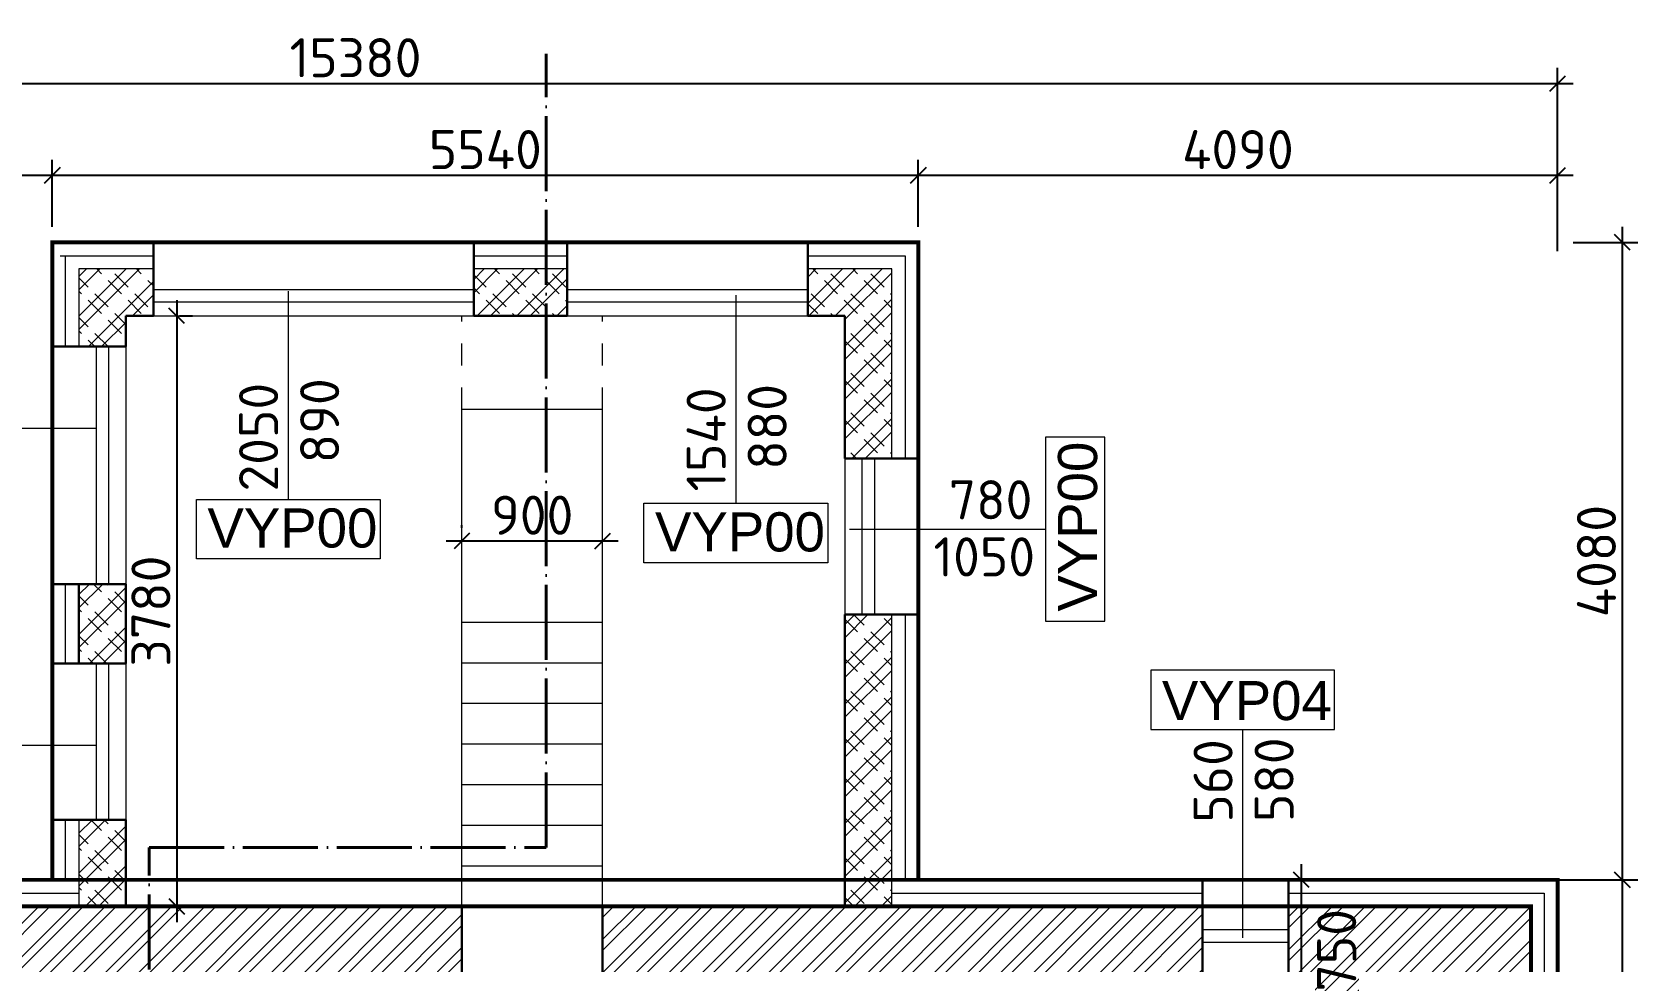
# Model space of a CAD drawing. Header units: millimetres. Extents: x 30012 to 281006, y -63657 to 130824.
# Drawn here: x 54176 to 64449, y -6169 to -218 of the extents above; entities that cross this region are included whole.
import ezdxf

# ---------------------------------------------------------------- set-up
doc = ezdxf.new("R2010")
doc.units = ezdxf.units.MM
doc.linetypes.add('ACAD_ISO04W100', pattern=[30, 24, -3, 0, -3])
doc.linetypes.add('Čárkovaná', pattern=[282.222223, 141.111112, -141.111112])
doc.layers.add('hranice', color=7, linetype='Continuous', true_color=0xf2370d)
for name, color, linetype, lineweight in [('koty', 3, 'Continuous', 9), ('popisy', 2, 'Continuous', 15), ('supertlusta', 5, 'Continuous', 40), ('tenka', 6, 'Continuous', 15), ('tlusta', 1, 'Continuous', 30)]:
    doc.layers.add(name, color=color, linetype=linetype, lineweight=lineweight)
doc.layers.add('srafy', color=7, linetype='Continuous', lineweight=9, true_color=0x8c8c8c)
doc.styles.add('ISOCPEUR', font='isocpeur.ttf')
doc.styles.get("Standard").update_dxf_attribs({"font": 'arial.ttf'})
doc.linetypes.add('BATTING', pattern='A,0.00254,-2.54,[134,ltypeshp.shx,S=2.54,R=0,X=-2.54,Y=0],-5.08,[134,ltypeshp.shx,S=2.54,R=180,X=2.54,Y=0],-2.54', length=10.16254)
doc.dimstyles.new('Mirek 100', dxfattribs={"dimtxt": 250, "dimasz": 100, "dimexe": 100, "dimexo": 100, "dimgap": 40, "dimtad": 1, "dimdec": 0, "dimdsep": 32, "dimtxsty": 'ISOCPEUR', "dimblk": 'OBLIQUE', "dimcen": 100, "dimdle": 100, "dimadec": 0, "dimazin": 0, "dimtfac": 1, "dimtdec": 0, "dimtmove": 2, "dimatfit": 3, "dimldrblk": 'OBLIQUE', "dimfxl": 1, "dimarcsym": 0})
pattern_1 = [(45, (0, 0), (-106.066, 106.066), []), (45, (70.71, 0), (-106.066, 106.066), [])]

# ---------------------------------------------------------------- blocks, each defined once
blk = doc.blocks.new('_Oblique')
at = {"color": 0, "linetype": 'ByBlock', "lineweight": -2}
blk.add_line((-0.5, -0.5), (0.5, 0.5), dxfattribs=at)
blk = doc.blocks.new('*D351')
at = {"layer": 'Defpoints', "color": 0, "transparency": 16777216}
for p in [(56925, -3491), (57825, -3475), (57825, -3475)]:
    blk.add_point(p, dxfattribs=at)
at = {"layer": 'koty', "color": 0, "lineweight": -2, "transparency": 16777216}
for p, q in [((56925, -3391), (56925, -3375)), ((56825, -3475), (57925, -3475))]:
    blk.add_line(p, q, dxfattribs=at)
at = {"layer": 'koty', "color": 0, "lineweight": -2, "transparency": 16777216, "xscale": 100, "yscale": 100, "zscale": 100, "rotation": 180}
blk.add_blockref('_Oblique', (56925, -3475), dxfattribs=at)
at = {"layer": 'koty', "color": 0, "lineweight": -2, "transparency": 16777216, "xscale": 100, "yscale": 100, "zscale": 100}
blk.add_blockref('_Oblique', (57825, -3475), dxfattribs=at)
at = {"layer": 'koty', "color": 0, "transparency": 16777216, "insert": (57375, -3310), "char_height": 250, "attachment_point": 5, "style": 'ISOCPEUR'}
blk.add_mtext('900', dxfattribs=at)
blk = doc.blocks.new('*D353')
at = {"layer": 'Defpoints', "color": 0, "transparency": 16777216}
for p in [(55019, -2034), (54819, -5814), (55101, -5814)]:
    blk.add_point(p, dxfattribs=at)
at = {"layer": 'koty', "color": 0, "lineweight": -2, "transparency": 16777216}
for p, q in [((55101, -1934), (55101, -5914)), ((55119, -2034), (55201, -2034)), ((54919, -5814), (55201, -5814))]:
    blk.add_line(p, q, dxfattribs=at)
at = {"layer": 'koty', "color": 0, "lineweight": -2, "transparency": 16777216, "xscale": 100, "yscale": 100, "zscale": 100}
for p, rotation in [((55101, -2034), 90), ((55101, -5814), 270)]:
    blk.add_blockref('_Oblique', p, dxfattribs=dict(at, rotation=rotation))
at = {"layer": 'koty', "color": 0, "transparency": 16777216, "insert": (54936, -3924), "char_height": 250, "attachment_point": 5, "rotation": 90, "style": 'ISOCPEUR'}
blk.add_mtext('3780', dxfattribs=at)
blk = doc.blocks.new('*D397')
at = {"layer": 'Defpoints', "color": 0, "transparency": 16777216}
for p in [(63935, -5644), (63935, -13834), (64349, -13834)]:
    blk.add_point(p, dxfattribs=at)
at = {"layer": 'koty', "color": 0, "lineweight": -2, "transparency": 16777216}
for p, q in [((64349, -5544), (64349, -13934)), ((64035, -5644), (64449, -5644)), ((64035, -13834), (64449, -13834))]:
    blk.add_line(p, q, dxfattribs=at)
at = {"layer": 'koty', "color": 0, "lineweight": -2, "transparency": 16777216, "xscale": 100, "yscale": 100, "zscale": 100}
for p, rotation in [((64349, -5644), 90), ((64349, -13834), 270)]:
    blk.add_blockref('_Oblique', p, dxfattribs=dict(at, rotation=rotation))
at = {"layer": 'koty', "color": 0, "transparency": 16777216, "insert": (64184, -9739), "char_height": 250, "attachment_point": 5, "rotation": 90, "style": 'ISOCPEUR'}
blk.add_mtext('8190', dxfattribs=at)
blk = doc.blocks.new('*D487')
at = {"layer": 'Defpoints', "color": 0, "transparency": 16777216}
for p in [(62296, -5644), (62296, -5644), (62296, -6394)]:
    blk.add_point(p, dxfattribs=at)
at = {"layer": 'koty', "color": 0, "lineweight": -2, "transparency": 16777216}
for p, q in [((62296, -6494), (62296, -5544)), ((62396, -5644), (62396, -5644)), ((62396, -6394), (62396, -6394))]:
    blk.add_line(p, q, dxfattribs=at)
at = {"layer": 'koty', "color": 0, "lineweight": -2, "transparency": 16777216, "xscale": 100, "yscale": 100, "zscale": 100}
for p, rotation in [((62296, -5644), 90), ((62296, -6394), 270)]:
    blk.add_blockref('_Oblique', p, dxfattribs=dict(at, rotation=rotation))
at = {"layer": 'koty', "color": 0, "transparency": 16777216, "insert": (62522, -6095), "char_height": 250, "attachment_point": 5, "rotation": 90, "style": 'ISOCPEUR'}
blk.add_mtext('750', dxfattribs=at)
blk = doc.blocks.new('*D491')
at = {"layer": 'Defpoints', "color": 0, "transparency": 16777216}
for p in [(59845, -1135), (59845, -1564), (63935, -1564)]:
    blk.add_point(p, dxfattribs=at)
at = {"layer": 'koty', "color": 0, "lineweight": -2, "transparency": 16777216}
for p, q in [((59845, -1464), (59845, -1035)), ((63935, -1464), (63935, -1035)), ((64035, -1135), (59745, -1135))]:
    blk.add_line(p, q, dxfattribs=at)
at = {"layer": 'koty', "color": 0, "lineweight": -2, "transparency": 16777216, "xscale": 100, "yscale": 100, "zscale": 100, "rotation": 180}
blk.add_blockref('_Oblique', (59845, -1135), dxfattribs=at)
at = {"layer": 'koty', "color": 0, "lineweight": -2, "transparency": 16777216, "xscale": 100, "yscale": 100, "zscale": 100}
blk.add_blockref('_Oblique', (63935, -1135), dxfattribs=at)
at = {"layer": 'koty', "color": 0, "transparency": 16777216, "insert": (61890, -970), "char_height": 250, "attachment_point": 5, "style": 'ISOCPEUR'}
blk.add_mtext('4090', dxfattribs=at)
blk = doc.blocks.new('*D492')
at = {"layer": 'Defpoints', "color": 0, "transparency": 16777216}
for p in [(54305, -1135), (54305, -1564), (59845, -1564)]:
    blk.add_point(p, dxfattribs=at)
at = {"layer": 'koty', "color": 0, "lineweight": -2, "transparency": 16777216}
for p, q in [((54305, -1464), (54305, -1035)), ((59845, -1464), (59845, -1035)), ((59945, -1135), (54205, -1135))]:
    blk.add_line(p, q, dxfattribs=at)
at = {"layer": 'koty', "color": 0, "lineweight": -2, "transparency": 16777216, "xscale": 100, "yscale": 100, "zscale": 100, "rotation": 180}
blk.add_blockref('_Oblique', (54305, -1135), dxfattribs=at)
at = {"layer": 'koty', "color": 0, "lineweight": -2, "transparency": 16777216, "xscale": 100, "yscale": 100, "zscale": 100}
blk.add_blockref('_Oblique', (59845, -1135), dxfattribs=at)
at = {"layer": 'koty', "color": 0, "transparency": 16777216, "insert": (57075, -970), "char_height": 250, "attachment_point": 5, "style": 'ISOCPEUR'}
blk.add_mtext('5540', dxfattribs=at)
blk = doc.blocks.new('*D493')
at = {"layer": 'Defpoints', "color": 0, "transparency": 16777216}
for p in [(48555, -1135), (54305, -1564), (48555, -5644)]:
    blk.add_point(p, dxfattribs=at)
at = {"layer": 'koty', "color": 0, "lineweight": -2, "transparency": 16777216}
for p, q in [((48555, -5544), (48555, -1035)), ((54305, -1464), (54305, -1035)), ((54405, -1135), (48455, -1135))]:
    blk.add_line(p, q, dxfattribs=at)
at = {"layer": 'koty', "color": 0, "lineweight": -2, "transparency": 16777216, "xscale": 100, "yscale": 100, "zscale": 100, "rotation": 180}
blk.add_blockref('_Oblique', (48555, -1135), dxfattribs=at)
at = {"layer": 'koty', "color": 0, "lineweight": -2, "transparency": 16777216, "xscale": 100, "yscale": 100, "zscale": 100}
blk.add_blockref('_Oblique', (54305, -1135), dxfattribs=at)
at = {"layer": 'koty', "color": 0, "transparency": 16777216, "insert": (51430, -970), "char_height": 250, "attachment_point": 5, "style": 'ISOCPEUR'}
blk.add_mtext('5750', dxfattribs=at)
blk = doc.blocks.new('*D494')
at = {"layer": 'Defpoints', "color": 0, "transparency": 16777216}
for p in [(63935, -547), (48555, -1721), (63935, -1721)]:
    blk.add_point(p, dxfattribs=at)
at = {"layer": 'koty', "color": 0, "lineweight": -2, "transparency": 16777216}
for p, q in [((48555, -1621), (48555, -447)), ((63935, -1621), (63935, -447)), ((48455, -547), (64035, -547))]:
    blk.add_line(p, q, dxfattribs=at)
at = {"layer": 'koty', "color": 0, "lineweight": -2, "transparency": 16777216, "xscale": 100, "yscale": 100, "zscale": 100, "rotation": 180}
blk.add_blockref('_Oblique', (48555, -547), dxfattribs=at)
at = {"layer": 'koty', "color": 0, "lineweight": -2, "transparency": 16777216, "xscale": 100, "yscale": 100, "zscale": 100}
blk.add_blockref('_Oblique', (63935, -547), dxfattribs=at)
at = {"layer": 'koty', "color": 0, "transparency": 16777216, "insert": (56245, -382), "char_height": 250, "attachment_point": 5, "style": 'ISOCPEUR'}
blk.add_mtext('15380', dxfattribs=at)
blk = doc.blocks.new('*D495')
at = {"layer": 'Defpoints', "color": 0, "transparency": 16777216}
for p in [(63935, -1564), (59845, -5644), (64349, -5644)]:
    blk.add_point(p, dxfattribs=at)
at = {"layer": 'koty', "color": 0, "lineweight": -2, "transparency": 16777216}
for p, q in [((64349, -1464), (64349, -5744)), ((64035, -1564), (64449, -1564)), ((59945, -5644), (64449, -5644))]:
    blk.add_line(p, q, dxfattribs=at)
at = {"layer": 'koty', "color": 0, "lineweight": -2, "transparency": 16777216, "xscale": 100, "yscale": 100, "zscale": 100}
for p, rotation in [((64349, -1564), 90), ((64349, -5644), 270)]:
    blk.add_blockref('_Oblique', p, dxfattribs=dict(at, rotation=rotation))
at = {"layer": 'koty', "color": 0, "transparency": 16777216, "insert": (64184, -3604), "char_height": 250, "attachment_point": 5, "rotation": 90, "style": 'ISOCPEUR'}
blk.add_mtext('4080', dxfattribs=at)

msp = doc.modelspace()

# ---------------------------------------------------------------- hatches: boundary and pattern name
at = {"layer": 'srafy', "transparency": 33554687}
h = msp.add_hatch(dxfattribs=at)
h.set_pattern_fill('ZDIVO-PLYNOSILIK', color=256, scale=60)
h.set_pattern_definition([(45, (0, 0), (-127.2792, 127.2792), []), (45, (84.85, 0), (-127.2792, 127.2792), []), (135, (144.07, 16.8), (-127.2792, -127.2792), [120, -60]), (135, (186.5, 59.22), (-127.2792, -127.2792), [120, -60])])
h.paths.add_polyline_path([(54475.3, -5814.3), (54775.3, -5814.3), (54775.3, -5260.1), (54475.3, -5260.1)])
h.paths.add_polyline_path([(54775.3, -3751), (54475.3, -3751), (54475.3, -4260.1), (54775.3, -4260.1)])
h.paths.add_polyline_path([(54951.4, -1734.3), (54475.3, -1734.3), (54475.3, -2231), (54775.3, -2231), (54775.3, -2034.3), (54951.4, -2034.3)])
h.paths.add_polyline_path([(57001.4, -1734.3), (57001.4, -2034.3), (57598.6, -2034.3), (57598.6, -1734.3)])
h.paths.add_polyline_path([(59375.3, -2946.5), (59675.3, -2946.5), (59675.3, -1734.3), (59138.6, -1734.3), (59138.6, -2034.3), (59375.3, -2034.3)])
h.paths.add_polyline_path([(59675.3, -3946.5), (59375.3, -3946.5), (59375.3, -5814.3), (59675.3, -5814.3)])
h = msp.add_hatch(dxfattribs=at)
h.set_pattern_fill('ZDIVO-OBECNE', color=256, scale=50)
h.set_pattern_definition(pattern_1)
h.paths.add_polyline_path([(49345.3, -6394.3), (50725.3, -6394.3), (50725.3, -5814.3), (48725.3, -5814.3), (48725.3, -13664.3), (51546.2, -13664.3), (51546.2, -13044.3), (49345.3, -13044.3), (49345.3, -10714.3), (52844.5, -10714.3), (52844.5, -10614.3), (52844.5, -10514.3), (49345.3, -10514.3)])
h.paths.add_polyline_path([(53045.3, -6394.3), (55315.3, -6394.3), (55315.3, -7424.1), (55415.3, -7424.1), (56385.3, -7424.1), (56385.3, -6394.3), (56925.3, -6394.3), (56925.3, -6294.3), (56925.3, -5814.3), (54775.3, -5814.3), (54475.3, -5814.3), (53045.3, -5814.3)])
h.paths.add_polyline_path([(50498.2, -13679.3), (50498.2, -13029.3), (49898.2, -13029.3), (49898.2, -13679.3)], flags=9)
h.paths.add_polyline_path([(50498.2, -6429.3), (50498.2, -5779.3), (49898.2, -5779.3), (49898.2, -6429.3)], flags=9)
h.paths.add_polyline_path([(48710.3, -7938.6), (49360.3, -7938.6), (49360.3, -7338.6), (48710.3, -7338.6)], flags=9)
h.paths.add_polyline_path([(59851.3, -9944.2), (60826.3, -9944.2), (60826.3, -9344.2), (59851.3, -9344.2)], flags=9)
h = msp.add_hatch(dxfattribs=at)
h.set_pattern_fill('ZDIVO-OBECNE', color=256, scale=50)
h.set_pattern_definition(pattern_1)
h.paths.add_polyline_path([(59375.3, -5814.3), (57825.3, -5814.3), (57825.3, -6294.3), (57825.3, -6394.3), (59177.8, -6394.3), (60045.3, -6394.3), (60045.3, -10064.3), (59025.3, -10064.3), (59025.3, -9975), (58615.3, -9975), (58515.3, -9975), (58515.3, -10454.3), (57568.2, -10454.3), (57568.2, -10554.3), (57568.2, -10634.3), (58515.3, -10634.3), (58515.3, -11244.3), (58615.3, -11244.3), (58975.3, -11244.3), (59165.3, -11244.3), (59165.3, -10244.3), (61598.6, -10244.3), (61598.6, -10064.3), (60555.3, -10064.3), (60555.3, -6394.3), (61664.4, -6394.3), (61664.4, -5814.3), (59675.3, -5814.3)])
h.paths.add_polyline_path([(59851.3, -9944.2), (60826.3, -9944.2), (60826.3, -9344.2), (59851.3, -9344.2)], flags=25)
h = msp.add_hatch(dxfattribs=at)
h.set_pattern_fill('ZDIVO-OBECNE', color=256, scale=50)
h.set_pattern_definition(pattern_1)
h.paths.add_polyline_path([(63765.3, -5814.3), (62214.4, -5814.3), (62214.4, -6394.3), (63185.3, -6394.3), (63185.3, -8834.3), (63765.3, -8834.3)])
h.paths.add_polyline_path([(63130.8, -7938.6), (63780.8, -7938.6), (63780.8, -7338.6), (63130.8, -7338.6)], flags=9)
h.paths.add_polyline_path([(62809.8, -6419.6), (62809.8, -5769.6), (62209.8, -5769.6), (62209.8, -6419.6)], flags=9)

# ---------------------------------------------------------------- linework, layer by layer
at = {"layer": 'hranice', "color": 132, "linetype": 'ACAD_ISO04W100', "ltscale": 20, "true_color": 0x21dede, "transparency": 33554687, "const_width": 25}
msp.add_lwpolyline([(54305.3, -5644.3), (54305.3, -1564.3), (59845.3, -1564.3), (59845.3, -5644.3)], dxfattribs=at)
at = {"layer": 'hranice', "color": 80, "linetype": 'ACAD_ISO04W100', "ltscale": 20, "true_color": 0x47ff0a, "transparency": 33554687, "const_width": 25}
for points in [[(48555.3, -5644.3), (63935.3, -5644.3), (63935.3, -13834.3), (59255.3, -13834.3), (59255.3, -14204.3), (55115.3, -14204.3), (55115.3, -13834.3), (48555.3, -13834.3)], [(48725.3, -5814.3), (63765.3, -5814.3), (63765.3, -13664.3), (59085.3, -13664.3), (59085.3, -14034.3), (55285.3, -14034.3), (55285.3, -13664.3), (48725.3, -13664.3)]]:
    msp.add_lwpolyline(points, close=True, dxfattribs=at)
at = {"layer": 'popisy', "transparency": 33554687}
for points in [[(55814.5, -1876.2), (55814.5, -3209.2)], [(58677.9, -1901.2), (58677.9, -3234.2)], [(53353, -2753), (54586.8, -2753)], [(61039.1, -2811.6), (60658.4, -2811.6), (60658.4, -3987.6), (61039.1, -3987.6), (61039.1, -2811.6)], [(55226.5, -3589.9), (55226.5, -3209.2), (56402.4, -3209.2), (56402.4, -3589.9), (55226.5, -3589.9)], [(58089.9, -3614.9), (58089.9, -3234.2), (59265.8, -3234.2), (59265.8, -3614.9), (58089.9, -3614.9)], [(59406, -3399.6), (60658.4, -3399.6)], [(61332.9, -4301.8), (61332.9, -4682.6), (62508.9, -4682.6), (62508.9, -4301.8), (61332.9, -4301.8)], [(61920.9, -6015.6), (61920.9, -4682.6)], [(53353, -4782.1), (54586.8, -4782.1)]]:
    msp.add_lwpolyline(points, dxfattribs=at)
at = {"layer": 'srafy', "color": 20, "linetype": 'BATTING', "ltscale": 8, "true_color": 0xe74c18, "transparency": 33554687}
for points in [[(54354.3, -1649.3), (54951.4, -1649.3)], [(54390.3, -2231), (54390.3, -1649.3)], [(57001.4, -1649.3), (57598.6, -1649.3)], [(59138.6, -1649.3), (59760.3, -1649.3), (59760.3, -2946.5)], [(54390.3, -4260.1), (54390.3, -3751)], [(59760.3, -3946.5), (59760.3, -5644.3)], [(54390.3, -5644.3), (54390.3, -5260.1)], [(53045.3, -5729.3), (54475.3, -5729.3)], [(59675.3, -5729.3), (61664.4, -5729.3)], [(62214.4, -5729.3), (63850.3, -5729.3), (63850.3, -8834.3)]]:
    msp.add_lwpolyline(points, dxfattribs=at)
at = {"layer": 'supertlusta', "linetype": 'ACAD_ISO04W100', "ltscale": 20, "transparency": 33554687}
msp.add_lwpolyline([(54924.5, -16418.7), (54924.5, -5436.2), (57464.8, -5436.2), (57464.8, -357.5)], dxfattribs=at)
at = {"layer": 'tenka', "transparency": 33554687}
for p, q in [((56925.3, -5814.3), (56925.3, -2634.3)), ((57825.3, -2634.3), (56925.3, -2634.3)), ((57825.3, -5814.3), (57825.3, -2634.3))]:
    msp.add_line(p, q, dxfattribs=at)
for points in [[(54951.4, -1564.3), (57001.4, -1564.3)], [(57598.6, -1564.3), (59138.6, -1564.3)], [(54951.4, -1734.3), (54475.3, -1734.3), (54475.3, -2231)], [(57598.6, -1734.3), (57001.4, -1734.3)], [(59675.3, -2946.5), (59675.3, -1734.3), (59138.6, -1734.3)], [(54951.4, -1864.8), (57001.4, -1864.8)], [(54951.4, -1944.8), (57001.4, -1944.8)], [(57598.6, -1864.8), (59138.6, -1864.8)], [(57598.6, -1944.8), (59138.6, -1944.8)], [(54951.4, -2034.3), (57001.4, -2034.3)], [(57598.6, -2034.3), (59138.6, -2034.3)], [(54305.3, -2231), (54305.3, -3751)], [(54584.6, -2231), (54584.6, -3751)], [(54664.6, -2231), (54664.6, -3751)], [(54775.3, -2231), (54775.3, -3751)], [(59375.3, -2946.5), (59375.3, -3946.5)], [(59484.6, -2946.5), (59484.6, -3946.5)], [(59564.6, -2946.5), (59564.6, -3946.5)], [(59845.3, -2946.5), (59845.3, -3946.5)], [(56925.3, -3994.3), (57825.3, -3994.3)], [(59675.3, -5814.3), (59675.3, -3946.5)], [(54305.3, -4260.1), (54305.3, -5260.1)], [(54584.6, -4260.1), (54584.6, -5260.1)], [(54664.6, -4260.1), (54664.6, -5260.1)], [(54775.3, -4260.1), (54775.3, -5260.1)], [(56925.3, -4254.3), (57825.3, -4254.3)], [(56925.3, -4514.3), (57825.3, -4514.3)], [(56925.3, -4774.3), (57825.3, -4774.3)], [(56925.3, -5034.3), (57825.3, -5034.3)], [(54475.3, -5260.1), (54475.3, -5814.3), (53045.3, -5814.3)], [(56925.3, -5294.3), (57825.3, -5294.3)], [(56925.3, -5554.3), (57825.3, -5554.3)], [(62214.4, -5644.3), (61664.4, -5644.3)], [(54775.3, -5814.3), (54475.3, -5814.3)], [(56925.3, -5814.3), (57825.3, -5814.3)], [(59675.3, -5814.3), (59375.3, -5814.3)], [(61664.4, -5814.3), (59675.3, -5814.3)], [(63765.3, -8834.3), (63765.3, -5814.3), (62214.4, -5814.3)], [(62214.4, -5964.3), (61664.4, -5964.3)], [(62214.4, -6044.3), (61664.4, -6044.3)]]:
    msp.add_lwpolyline(points, dxfattribs=at)
at = {"layer": 'tenka', "linetype": 'Čárkovaná', "transparency": 33554687}
for points in [[(56925.3, -2634.3), (56925.3, -2034.3)], [(57825.3, -2634.3), (57825.3, -2034.3)]]:
    msp.add_lwpolyline(points, dxfattribs=at)
at = {"layer": 'tlusta', "transparency": 33554687}
for p, q in [((54775.3, -2034.3), (54775.3, -2231)), ((54951.4, -2034.3), (54775.3, -2034.3)), ((57598.6, -2034.3), (57001.4, -2034.3)), ((59375.3, -2034.3), (59138.6, -2034.3)), ((59375.3, -2946.5), (59375.3, -2034.3)), ((54775.3, -3751), (54775.3, -4260.1)), ((59375.3, -5814.3), (59375.3, -3946.5)), ((54775.3, -5260.1), (54775.3, -5814.3))]:
    msp.add_line(p, q, dxfattribs=at)
for points in [[(54305.3, -2231), (54305.3, -1564.3), (54951.4, -1564.3)], [(54951.4, -1564.3), (54951.4, -2034.3)], [(57001.4, -1564.3), (57001.4, -2034.3)], [(57001.4, -1564.3), (57598.6, -1564.3)], [(57598.6, -2034.3), (57598.6, -1564.3)], [(59138.6, -2034.3), (59138.6, -1564.3)], [(59138.6, -1564.3), (59845.3, -1564.3), (59845.3, -2946.5)], [(54775.3, -2231), (54305.3, -2231)], [(59845.3, -2946.5), (59375.3, -2946.5)], [(54775.3, -3751), (54305.3, -3751)], [(54305.3, -4260.1), (54305.3, -3751)], [(54475.3, -3751), (54475.3, -4260.1)], [(59845.3, -3946.5), (59375.3, -3946.5)], [(59845.3, -3946.5), (59845.3, -5644.3)], [(54775.3, -4260.1), (54305.3, -4260.1)], [(54775.3, -5260.1), (54305.3, -5260.1)], [(54305.3, -5644.3), (54305.3, -5260.1)], [(53045.3, -5644.3), (54305.3, -5644.3)], [(59845.3, -5644.3), (61664.4, -5644.3)], [(61664.4, -5644.3), (61664.4, -6394.3)], [(62214.4, -5644.3), (62214.4, -6394.3)], [(62214.4, -5644.3), (63935.3, -5644.3), (63935.3, -8834.3)], [(56925.3, -5814.3), (54775.3, -5814.3)], [(56925.3, -5814.3), (56925.3, -6294.3)], [(59375.3, -5814.3), (57825.3, -5814.3)], [(57825.3, -6294.3), (57825.3, -5814.3)]]:
    msp.add_lwpolyline(points, dxfattribs=at)

# ---------------------------------------------------------------- texts
at = {"layer": 'popisy', "transparency": 33554687, "style": 'ISOCPEUR'}
for s, p in [('890', (56140.3, -2978)), ('2050', (55749.7, -3158.4)), ('1540', (58613.1, -3158.4)), ('880', (59003.7, -3019.3)), ('560', (61856.1, -5278.3)), ('580', (62246.8, -5274.5))]:
    msp.add_text(s, height=250, rotation=90, dxfattribs=at).set_placement(p)
at = {"layer": 'popisy', "transparency": 33554687}
msp.add_text('VYP00', height=250, rotation=90, dxfattribs=at).set_placement((60989.1, -3926.8))
at = {"layer": 'popisy', "transparency": 33554687, "style": 'ISOCPEUR'}
for s, p in [('780', (60040, -3336.5)), ('1050', (59942.6, -3702))]:
    msp.add_text(s, height=250, dxfattribs=at).set_placement(p)
at = {"layer": 'popisy', "transparency": 33554687}
for s, p in [('VYP00', (55297.4, -3516.9)), ('VYP00', (58160.8, -3541.9)), ('VYP04', (61403.8, -4621.6))]:
    msp.add_text(s, height=250, dxfattribs=at).set_placement(p)

# ---------------------------------------------------------------- dimensions: what is measured, and where the dimension line sits
at = {"layer": 'koty', "transparency": 33554687}
for base, p1, p2, picture, middle in [((63935.3, -547.1), (48555.3, -1721.3), (63935.3, -1721.3), '*D494', (56245.3, -382.1)), ((48555.3, -1135.2), (54305.3, -1564.3), (48555.3, -5644.3), '*D493', (51430.3, -970.2)), ((54305.3, -1135.2), (59845.3, -1564.3), (54305.3, -1564.3), '*D492', (57075.3, -970.2)), ((59845.3, -1135.2), (63935.3, -1564.3), (59845.3, -1564.3), '*D491', (61890.3, -970.2)), ((57825.3, -3475.3), (56925.3, -3491.2), (57825.3, -3475.3), '*D351', (57375.3, -3310.3))]:
    dim = msp.add_linear_dim(base=base, p1=p1, p2=p2, dimstyle='Mirek 100', dxfattribs=at)
    dim.commit()
    dim.dimension.update_dxf_attribs({"geometry": picture, "text_midpoint": middle})
for base, p1, p2, picture, middle in [((64349, -5644.3), (63935.3, -1564.3), (59845.3, -5644.3), '*D495', (64184, -3604.3)), ((55101.1, -5814.3), (55019.1, -2034.3), (54819.1, -5814.3), '*D353', (54936.1, -3924.3)), ((64349, -13834.3), (63935.3, -5644.3), (63935.3, -13834.3), '*D397', (64184, -9739.3))]:
    dim = msp.add_linear_dim(base=base, p1=p1, p2=p2, angle=90, dimstyle='Mirek 100', dxfattribs=at)
    dim.commit()
    dim.dimension.update_dxf_attribs({"geometry": picture, "text_midpoint": middle})
dim = msp.add_linear_dim(base=(62296.5, -5644.3), p1=(62296.5, -6394.3), p2=(62296.5, -5644.3), angle=90, dimstyle='Mirek 100', dxfattribs=at)
dim.commit()
dim.dimension.update_dxf_attribs({"geometry": '*D487', "text_midpoint": (62522.3, -6094.6), "dimtype": 160})

doc.saveas('drawing.dxf')
